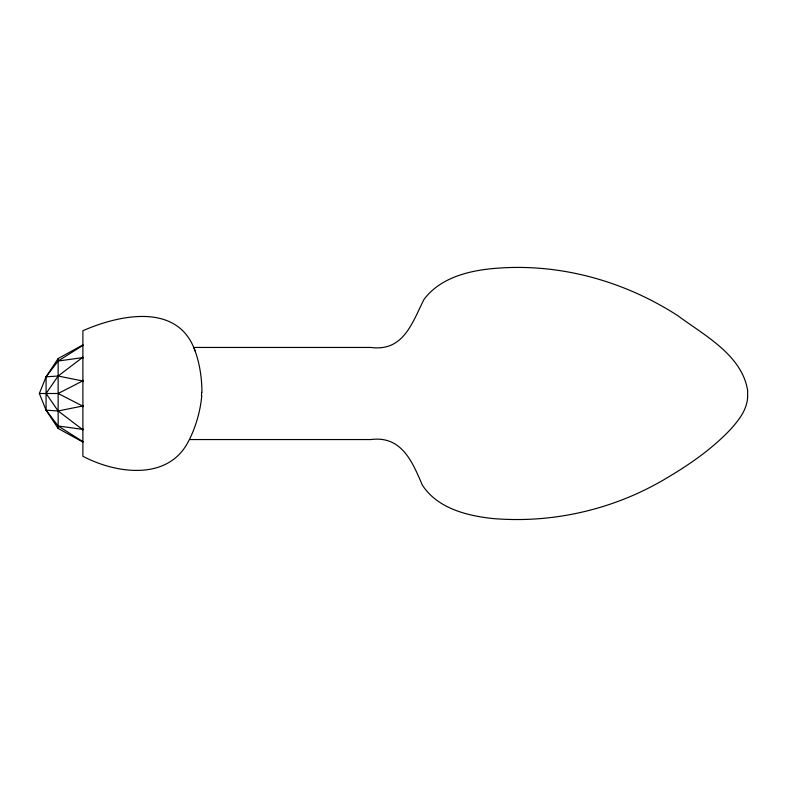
<?xml version="1.0" encoding="UTF-8"?>
<svg xmlns="http://www.w3.org/2000/svg" width="787" height="787" viewBox="0 0 787 787"><rect width="100%" height="100%" fill="white"/><g stroke="black" fill="none" stroke-linecap="round" stroke-linejoin="round"><path stroke-width="1.18" d="M747.62 396.51L747.62 390.519M201.925 392.359C201.885 377.101 199.445 361.676 193.789 347.451L370.854 347.451C403.583 351.769 412.231 322.719 423.977 299.444C441.143 276.453 472.033 269.852 499.135 268.072C562.016 263.704 624.957 281.549 677.705 315.607C703.942 335.095 742.033 354.996 747.62 390.46M747.62 396.54C747.345 409.565 738.649 420.347 730.356 429.584C712.215 448.698 690.425 463.956 667.848 477.355C615.591 509.081 553.822 523.66 492.888 518.535C466.937 515.8 437.188 508.304 422.235 484.9C412.299 461.644 401.557 435.536 370.854 439.549L189.411 439.549M201.767 395.802C200.36 410.952 196.101 425.865 189.421 439.54M82.979 442.107L58.14 428.453L46.079 410.194L39.35 393.5L46.079 376.806L58.14 358.547L82.979 344.893M82.979 380.19L82.596 380.967L58.14 393.5L39.35 393.5M82.989 405.325L82.596 406.033L58.14 410.971L46.079 410.194L46.079 376.806L58.14 361.017L82.989 345.306M188.969 440.336C168.979 481.359 116.407 473.912 82.891 456.273L82.891 330.727C117.184 315.666 174.242 302.444 193.425 346.664M82.979 428.797L82.596 429.358L58.14 425.983L46.079 410.194M82.989 357.121L58.14 376.029L46.079 393.5L58.14 410.971L82.989 429.879M82.989 441.694L58.14 425.983M58.14 361.017L82.596 357.642L82.979 358.203M46.079 376.806L58.14 376.029L82.596 380.967L82.989 381.675M58.14 393.5L82.596 406.033L82.979 406.81M193.818 347.5L194.527 349.271M194.733 349.822L195.215 351.12M58.14 358.547L58.14 428.453M201.629 392.369A38.317 20.6 -87.9 0 1 201.482 395.753"/></g></svg>
